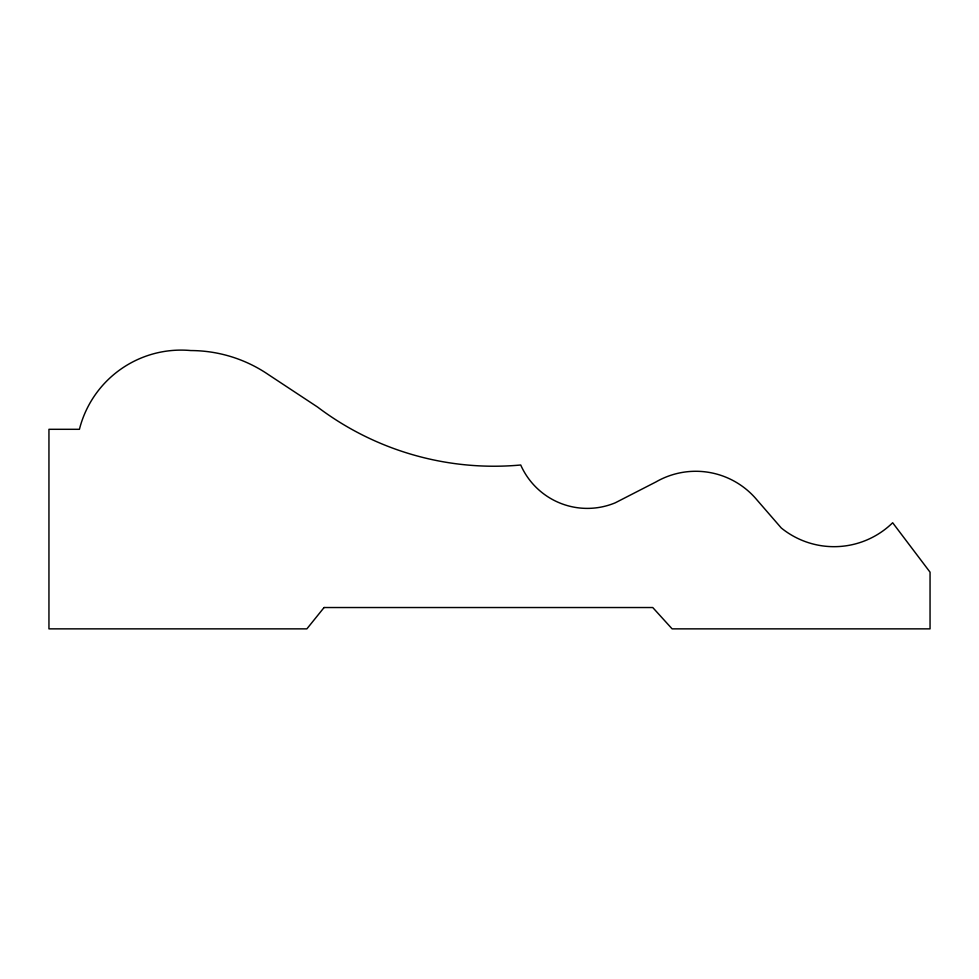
<?xml version="1.0" encoding="UTF-8"?>
<svg xmlns="http://www.w3.org/2000/svg" width="979" height="979" viewBox="0 0 979 979"><rect width="100%" height="100%" fill="white"/><g stroke="black" fill="none" stroke-linecap="round" stroke-linejoin="round"><path stroke-width="1.47" d="M324.073 607.531L306.88 628.861L48.95 628.861L48.95 429.304L79.421 429.304A104.875 104.875 0 0 1 190.795 350.555A138.259 138.259 0 0 1 268.552 374.712L317.539 407.031A292.513 292.513 0 0 0 520.718 465.001A72.789 72.789 0 0 0 615.277 502.802L655.93 481.949A79.678 79.678 0 0 1 756.951 499.926L781.291 527.999A83.802 83.802 0 0 0 892.664 522.749L930.05 572.177L930.05 628.861L672.12 628.861L652.748 607.531L324.073 607.531"/></g></svg>
